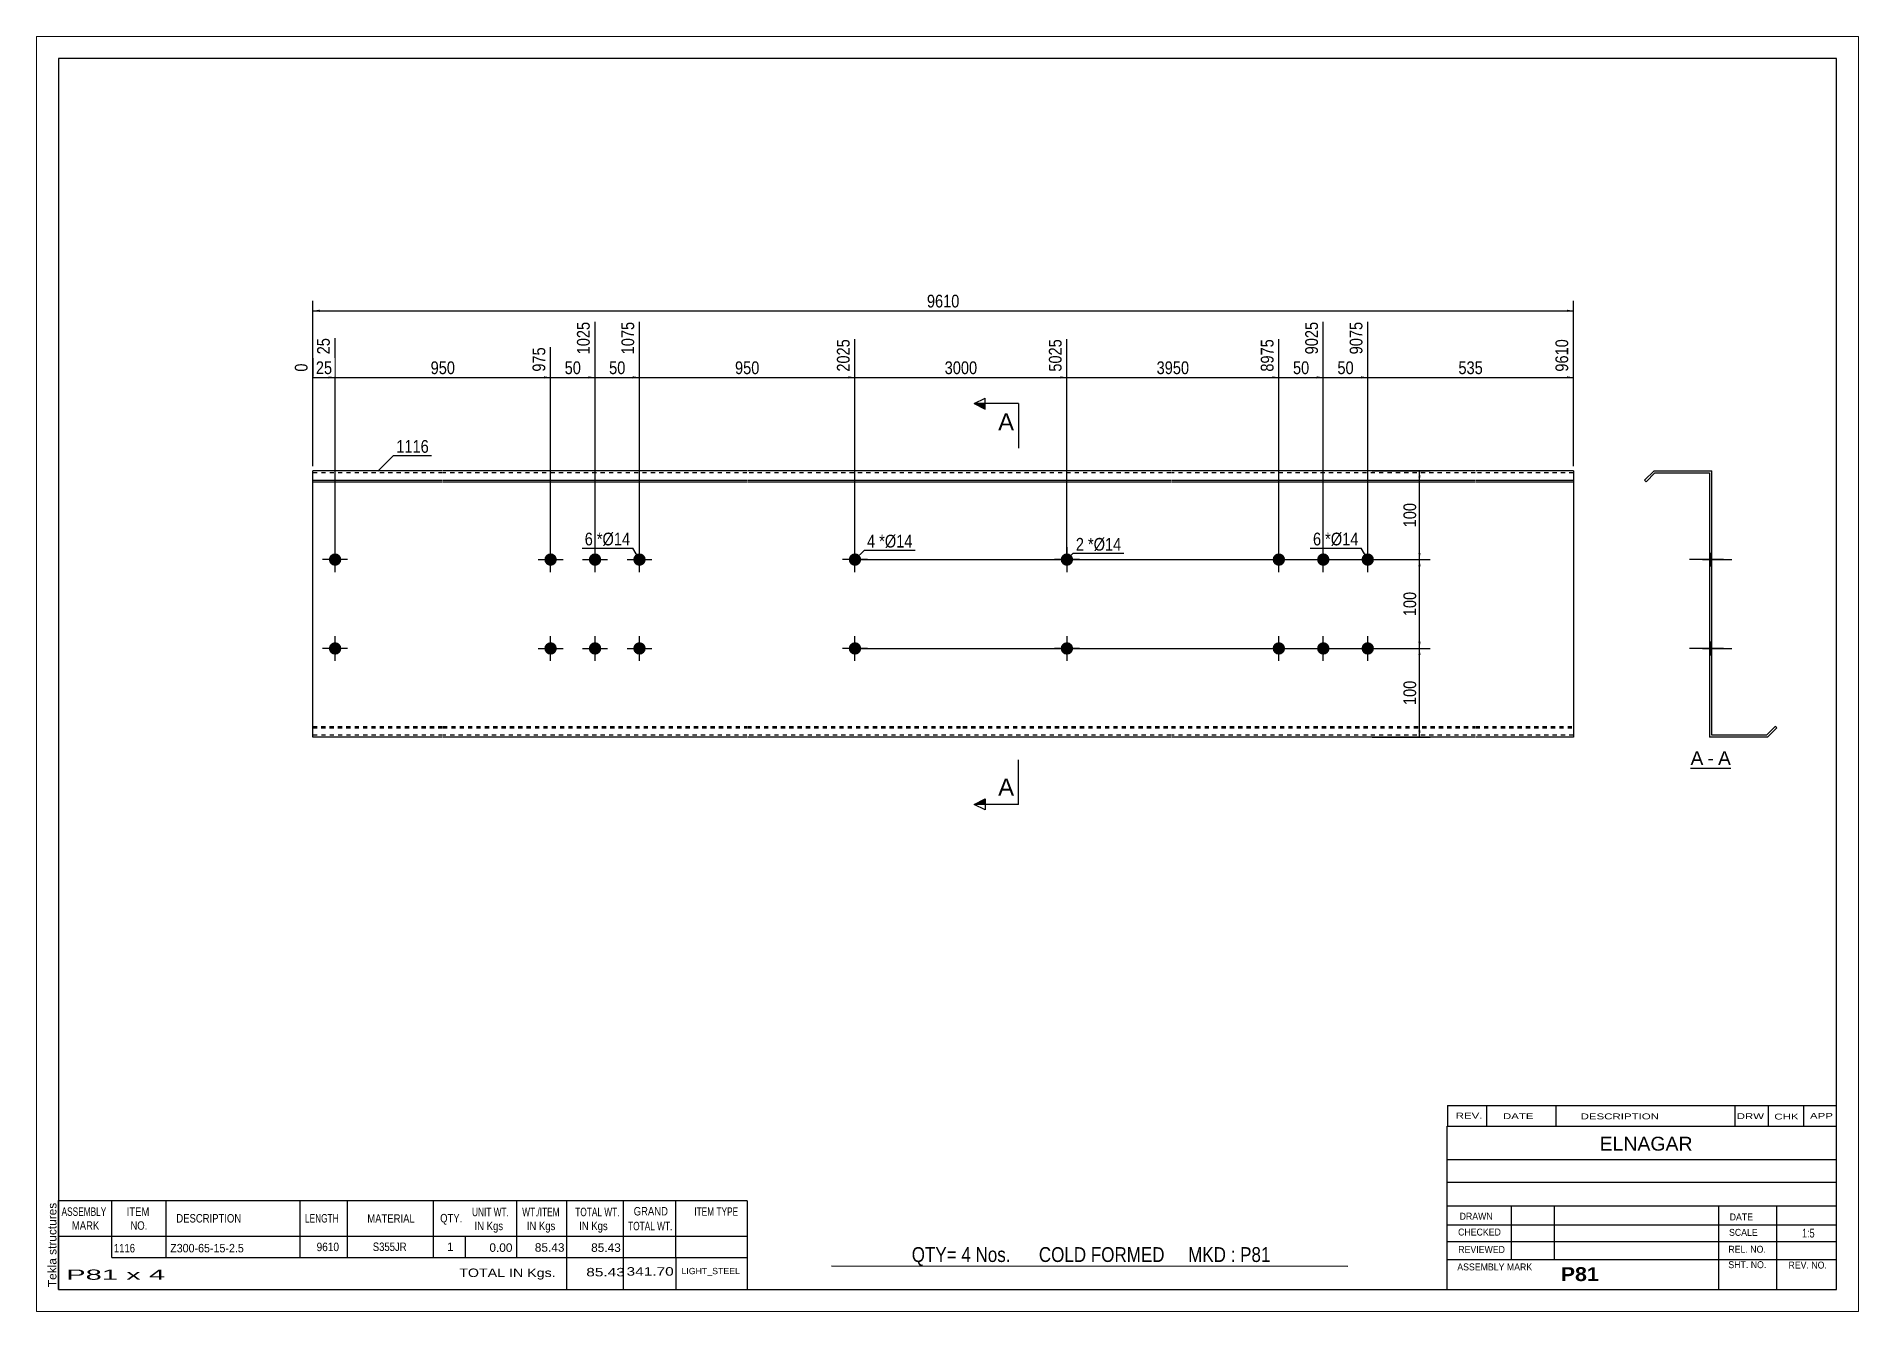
# Paper-space layout 'Layout1' of a CAD drawing. Header units: millimetres. Extents: x 0 to 410, y 0 to 287.
# The model-space entities are those that its viewports show. They can reach past a viewport. Long polylines and large blocks are cut down to what shows.
import ezdxf

# ---------------------------------------------------------------- set-up
doc = ezdxf.new("R2010")
doc.units = ezdxf.units.MM
doc.linetypes.add('DXK_LINE_DOT1', pattern=[1.8814, 0.9407, -0.9407])
doc.layers.add('Viewport layer', color=7, linetype='Continuous', plot=False)
doc.styles.add('Arial', font='ARIAL.TTF', dxfattribs={"height": 0.2})
doc.styles.add('Arial Bold', font='ARIALBD.TTF', dxfattribs={"height": 0.2})
doc.styles.add('Arial Narrow', font='ARIALN.TTF', dxfattribs={"height": 0.2})

# ---------------------------------------------------------------- blocks, each defined once
blk = doc.blocks.new('Unknown-629085373-1565')
at = {"color": 5, "linetype": 'Continuous'}
for p, q in [((342.8, 122.75), (-57.2, 122.75)), ((-57.2, 122.75), (-57.2, -154.25)), ((342.8, -154.25), (342.8, 122.75)), ((-57.2, -154.25), (342.8, -154.25))]:
    blk.add_line(p, q, dxfattribs=at)
at = {"color": 174, "linetype": 'Continuous', "style": 'Arial'}
blk.add_text('Tekla structures', height=1.9102, rotation=90, dxfattribs=at).set_placement((-57.7, -153.75))
blk = doc.blocks.new('Unknown-629085373-12 - 1229')
at = {"color": 7, "linetype": 'Continuous'}
blk.add_line((310.01, -36.95), (319.04, -36.95), dxfattribs=at)
at = {"color": 0, "linetype": 'Continuous'}
blk.add_wipeout([(312.86, -36.2), (312.86, -33), (310.01, -33), (310.01, -36.2)], dxfattribs=at)
blk.add_wipeout([(315.24, -36.2), (315.24, -33), (313.82, -33), (313.82, -36.2)], dxfattribs=at)
at = {"color": 96, "linetype": 'Continuous', "style": 'Arial'}
blk.add_text('A', height=3.06, dxfattribs=at).set_placement((310.01, -36.2))
at = {"color": 0, "linetype": 'Continuous'}
blk.add_wipeout([(319.04, -36.2), (319.04, -33), (316.2, -33), (316.2, -36.2)], dxfattribs=at)
at = {"color": 96, "linetype": 'Continuous', "style": 'Arial'}
for s, p in [('-', (313.82, -36.2)), ('A', (316.2, -36.2))]:
    blk.add_text(s, height=3.06, dxfattribs=at).set_placement(p)
blk = doc.blocks.new('Bolt-629085373-1223 - 1203')
at = {"linetype": 'Continuous'}
for points in [[(52.09, 10, -1), (54.89, 10, -1)], [(62.09, 10, -1), (64.89, 10, -1)], [(72.09, 10, -1), (74.89, 10, -1)], [(52.09, -10, -1), (54.89, -10, -1)], [(62.09, -10, -1), (64.89, -10, -1)], [(72.09, -10, -1), (74.89, -10, -1)]]:
    blk.add_hatch(color=3, dxfattribs=at).paths.add_polyline_path(points)
at = {"color": 3, "linetype": 'Continuous'}
for p, q in [((53.49, 7.2), (53.49, 12.8)), ((63.49, 7.2), (63.49, 12.8)), ((73.49, 7.2), (73.49, 12.8)), ((50.69, 10), (56.29, 10)), ((60.69, 10), (66.29, 10)), ((70.69, 10), (76.29, 10)), ((53.49, -12.8), (53.49, -7.2)), ((63.49, -12.8), (63.49, -7.2)), ((73.49, -12.8), (73.49, -7.2)), ((50.69, -10), (56.29, -10)), ((60.69, -10), (66.29, -10)), ((70.69, -10), (76.29, -10))]:
    blk.add_line(p, q, dxfattribs=at)
blk = doc.blocks.new('Part-629085373-1218 - 1203')
at = {"color": 2, "linetype": 'Continuous'}
for p, q in [((0, -30), (0, 30)), ((29.19, 30), (0, 30)), ((97.68, 30), (29.29, 30)), ((146.17, 30), (97.78, 30)), ((193.07, 30), (146.27, 30)), ((261.56, 30), (193.17, 30)), ((283.66, 30), (261.66, 30)), ((283.66, 30), (283.66, -30)), ((0, 27.88), (29.19, 27.88)), ((0, 27.53), (29.19, 27.53)), ((29.29, 27.88), (97.68, 27.88)), ((29.29, 27.53), (97.68, 27.53)), ((97.78, 27.88), (146.17, 27.88)), ((97.78, 27.53), (146.17, 27.53)), ((146.27, 27.88), (193.07, 27.88)), ((146.27, 27.53), (193.07, 27.53)), ((193.17, 27.88), (261.56, 27.88)), ((193.17, 27.53), (261.56, 27.53)), ((261.66, 27.88), (283.66, 27.88)), ((261.66, 27.53), (283.66, 27.53)), ((29.19, -30), (0, -30)), ((97.68, -30), (29.29, -30)), ((146.17, -30), (97.78, -30)), ((193.07, -30), (146.27, -30)), ((261.56, -30), (193.17, -30)), ((283.66, -30), (261.66, -30))]:
    blk.add_line(p, q, dxfattribs=at)
at = {"color": 7, "linetype": 'DXK_LINE_DOT1'}
for p, q in [((29.19, 29.5), (0, 29.5)), ((97.68, 29.5), (29.29, 29.5)), ((146.17, 29.5), (97.78, 29.5)), ((193.07, 29.5), (146.27, 29.5)), ((261.56, 29.5), (193.17, 29.5)), ((283.66, 29.5), (261.66, 29.5)), ((0, -27.53), (29.19, -27.53)), ((0, -27.88), (29.19, -27.88)), ((29.29, -27.53), (97.68, -27.53)), ((29.29, -27.88), (97.68, -27.88)), ((97.78, -27.53), (146.17, -27.53)), ((97.78, -27.88), (146.17, -27.88)), ((146.27, -27.53), (193.07, -27.53)), ((146.27, -27.88), (193.07, -27.88)), ((193.17, -27.53), (261.56, -27.53)), ((193.17, -27.88), (261.56, -27.88)), ((261.66, -27.53), (283.66, -27.53)), ((261.66, -27.88), (283.66, -27.88)), ((29.19, -29.5), (0, -29.5)), ((97.68, -29.5), (29.29, -29.5)), ((146.17, -29.5), (97.78, -29.5)), ((193.07, -29.5), (146.27, -29.5)), ((261.56, -29.5), (193.17, -29.5)), ((283.66, -29.5), (261.66, -29.5))]:
    blk.add_line(p, q, dxfattribs=at)
blk = doc.blocks.new('Bolt-629085373-1219 - 1203')
at = {"linetype": 'Continuous'}
for points in [[(3.6, 10, -1), (6.4, 10, -1)], [(120.58, 10, -1), (123.38, 10, -1)]]:
    blk.add_hatch(color=3, dxfattribs=at).paths.add_polyline_path(points)
at = {"color": 3, "linetype": 'Continuous'}
for p, q in [((5, 7.2), (5, 12.8)), ((121.98, 7.2), (121.98, 12.8)), ((7.8, 10), (2.2, 10)), ((124.78, 10), (119.18, 10))]:
    blk.add_line(p, q, dxfattribs=at)
blk = doc.blocks.new('Bolt-629085373-1220 - 1203')
at = {"linetype": 'Continuous'}
for points in [[(3.6, -10, -1), (6.4, -10, -1)], [(120.58, -10, -1), (123.38, -10, -1)]]:
    blk.add_hatch(color=3, dxfattribs=at).paths.add_polyline_path(points)
at = {"color": 3, "linetype": 'Continuous'}
for p, q in [((5, -12.8), (5, -7.2)), ((121.98, -12.8), (121.98, -7.2)), ((7.8, -10), (2.2, -10)), ((124.78, -10), (119.18, -10))]:
    blk.add_line(p, q, dxfattribs=at)
blk = doc.blocks.new('Bolt-629085373-1221 - 1203')
at = {"linetype": 'Continuous'}
for points in [[(215.96, 10, -1), (218.76, 10, -1)], [(225.96, 10, -1), (228.76, 10, -1)], [(235.96, 10, -1), (238.76, 10, -1)], [(215.96, -10, -1), (218.76, -10, -1)], [(225.96, -10, -1), (228.76, -10, -1)], [(235.96, -10, -1), (238.76, -10, -1)]]:
    blk.add_hatch(color=3, dxfattribs=at).paths.add_polyline_path(points)
at = {"color": 3, "linetype": 'Continuous'}
for p, q in [((217.36, 7.2), (217.36, 12.8)), ((227.36, 7.2), (227.36, 12.8)), ((237.36, 7.2), (237.36, 12.8)), ((214.56, 10), (220.16, 10)), ((224.56, 10), (230.16, 10)), ((234.56, 10), (240.16, 10)), ((217.36, -12.8), (217.36, -7.2)), ((227.36, -12.8), (227.36, -7.2)), ((237.36, -12.8), (237.36, -7.2)), ((214.56, -10), (220.16, -10)), ((224.56, -10), (230.16, -10)), ((234.56, -10), (240.16, -10))]:
    blk.add_line(p, q, dxfattribs=at)
blk = doc.blocks.new('Bolt-629085373-1222 - 1203')
at = {"linetype": 'Continuous'}
for points in [[(171.07, 10, -1), (168.27, 10, -1)], [(171.07, -10, -1), (168.27, -10, -1)]]:
    blk.add_hatch(color=3, dxfattribs=at).paths.add_polyline_path(points)
at = {"color": 3, "linetype": 'Continuous'}
for p, q in [((169.67, 12.8), (169.67, 7.2)), ((172.47, 10), (166.87, 10)), ((169.67, -7.2), (169.67, -12.8)), ((172.47, -10), (166.87, -10))]:
    blk.add_line(p, q, dxfattribs=at)
blk = doc.blocks.new('Bolt-629085373-1232 - 1229')
at = {"linetype": 'Continuous'}
blk.add_hatch(color=3, dxfattribs=at).paths.add_polyline_path([(314.28, 11.4), (314.28, 8.6), (314.78, 8.6), (314.78, 11.4)])
blk.add_hatch(color=3, dxfattribs=at).paths.add_polyline_path([(314.28, 11.4), (314.28, 8.6), (314.78, 8.6), (314.78, 11.4)])
at = {"color": 3, "linetype": 'Continuous'}
for p, q in [((312.68, 10), (319.28, 10)), ((312.68, 10), (319.28, 10)), ((314.28, 11.4), (314.78, 11.4)), ((314.28, 11.4), (314.78, 11.4)), ((314.28, 8.6), (314.78, 8.6)), ((314.28, 8.6), (314.78, 8.6))]:
    blk.add_line(p, q, dxfattribs=at)
blk = doc.blocks.new('Part-629085373-1231 - 1229')
at = {"color": 2, "linetype": 'Continuous'}
for p, q in [((301.78, 30), (299.66, 27.88)), ((300.01, 27.53), (301.99, 29.5)), ((301.78, 30), (314.78, 30)), ((301.99, 29.5), (314.28, 29.5)), ((314.28, 29.5), (314.28, -30)), ((314.78, -29.5), (314.78, 30)), ((299.66, 27.88), (300.01, 27.53)), ((329.05, -27.53), (327.07, -29.5)), ((327.28, -30), (329.4, -27.88)), ((329.4, -27.88), (329.05, -27.53)), ((327.28, -30), (314.28, -30)), ((327.07, -29.5), (314.78, -29.5))]:
    blk.add_line(p, q, dxfattribs=at)
blk = doc.blocks.new('Bolt-629085373-1233 - 1229')
at = {"linetype": 'Continuous'}
blk.add_hatch(color=3, dxfattribs=at).paths.add_polyline_path([(314.28, -8.6), (314.28, -11.4), (314.78, -11.4), (314.78, -8.6)])
blk.add_hatch(color=3, dxfattribs=at).paths.add_polyline_path([(314.28, -8.6), (314.28, -11.4), (314.78, -11.4), (314.78, -8.6)])
at = {"color": 3, "linetype": 'Continuous'}
for p, q in [((312.68, -10), (319.28, -10)), ((312.68, -10), (319.28, -10)), ((314.28, -8.6), (314.78, -8.6)), ((314.28, -8.6), (314.78, -8.6)), ((314.28, -11.4), (314.78, -11.4)), ((314.28, -11.4), (314.78, -11.4))]:
    blk.add_line(p, q, dxfattribs=at)
blk = doc.blocks.new('Bolt-629085373-1234 - 1229')
at = {"linetype": 'Continuous'}
for points in [[(314.28, 11.4), (314.28, 8.6), (314.78, 8.6), (314.78, 11.4)], [(314.28, 11.4), (314.28, 8.6), (314.78, 8.6), (314.78, 11.4)], [(314.28, 11.4), (314.28, 8.6), (314.78, 8.6), (314.78, 11.4)], [(314.28, -8.6), (314.28, -11.4), (314.78, -11.4), (314.78, -8.6)], [(314.28, -8.6), (314.28, -11.4), (314.78, -11.4), (314.78, -8.6)], [(314.28, -8.6), (314.28, -11.4), (314.78, -11.4), (314.78, -8.6)]]:
    blk.add_hatch(color=3, dxfattribs=at).paths.add_polyline_path(points)
at = {"color": 3, "linetype": 'Continuous'}
for p, q in [((317.38, 10), (309.78, 10)), ((317.38, 10), (309.78, 10)), ((317.38, 10), (309.78, 10)), ((314.78, 11.4), (314.28, 11.4)), ((314.78, 11.4), (314.28, 11.4)), ((314.78, 11.4), (314.28, 11.4)), ((314.78, 8.6), (314.28, 8.6)), ((314.78, 8.6), (314.28, 8.6)), ((314.78, 8.6), (314.28, 8.6)), ((317.38, -10), (309.78, -10)), ((317.38, -10), (309.78, -10)), ((317.38, -10), (309.78, -10)), ((314.78, -8.6), (314.28, -8.6)), ((314.78, -8.6), (314.28, -8.6)), ((314.78, -8.6), (314.28, -8.6)), ((314.78, -11.4), (314.28, -11.4)), ((314.78, -11.4), (314.28, -11.4)), ((314.78, -11.4), (314.28, -11.4))]:
    blk.add_line(p, q, dxfattribs=at)
blk = doc.blocks.new('Bolt-629085373-1235 - 1229')
at = {"linetype": 'Continuous'}
for points in [[(314.78, 8.6), (314.78, 11.4), (314.28, 11.4), (314.28, 8.6)], [(314.78, -11.4), (314.78, -8.6), (314.28, -8.6), (314.28, -11.4)]]:
    blk.add_hatch(color=3, dxfattribs=at).paths.add_polyline_path(points)
at = {"color": 3, "linetype": 'Continuous'}
for p, q in [((314.78, 10), (310.28, 10)), ((314.78, 11.4), (314.28, 11.4)), ((314.78, 8.6), (314.28, 8.6)), ((314.78, -10), (310.28, -10)), ((314.78, -8.6), (314.28, -8.6)), ((314.78, -11.4), (314.28, -11.4))]:
    blk.add_line(p, q, dxfattribs=at)
blk = doc.blocks.new('Bolt-629085373-1236 - 1229')
at = {"linetype": 'Continuous'}
for points in [[(314.28, 11.4), (314.28, 8.6), (314.78, 8.6), (314.78, 11.4)], [(314.28, 11.4), (314.28, 8.6), (314.78, 8.6), (314.78, 11.4)], [(314.28, 11.4), (314.28, 8.6), (314.78, 8.6), (314.78, 11.4)], [(314.28, -8.6), (314.28, -11.4), (314.78, -11.4), (314.78, -8.6)], [(314.28, -8.6), (314.28, -11.4), (314.78, -11.4), (314.78, -8.6)], [(314.28, -8.6), (314.28, -11.4), (314.78, -11.4), (314.78, -8.6)]]:
    blk.add_hatch(color=3, dxfattribs=at).paths.add_polyline_path(points)
at = {"color": 3, "linetype": 'Continuous'}
for p, q in [((317.38, 10), (309.78, 10)), ((317.38, 10), (309.78, 10)), ((317.38, 10), (309.78, 10)), ((314.78, 11.4), (314.28, 11.4)), ((314.78, 11.4), (314.28, 11.4)), ((314.78, 11.4), (314.28, 11.4)), ((314.78, 8.6), (314.28, 8.6)), ((314.78, 8.6), (314.28, 8.6)), ((314.78, 8.6), (314.28, 8.6)), ((317.38, -10), (309.78, -10)), ((317.38, -10), (309.78, -10)), ((317.38, -10), (309.78, -10)), ((314.78, -8.6), (314.28, -8.6)), ((314.78, -8.6), (314.28, -8.6)), ((314.78, -8.6), (314.28, -8.6)), ((314.78, -11.4), (314.28, -11.4)), ((314.78, -11.4), (314.28, -11.4)), ((314.78, -11.4), (314.28, -11.4))]:
    blk.add_line(p, q, dxfattribs=at)
blk = doc.blocks.new('StraightDimension-629085373-1293 - 1203')
at = {"linetype": 'Continuous'}
for points in [[(248.75, 8.5), (249, 10), (249.25, 8.5)], [(249.25, -8.5), (249, -10), (248.75, -8.5)]]:
    blk.add_hatch(color=7, dxfattribs=at).paths.add_polyline_path(points)
at = {"color": 7, "linetype": 'Continuous'}
for p, q in [((122.98, 10), (251.4, 10)), ((249, -10), (249, 10)), ((122.98, -10), (251.4, -10))]:
    blk.add_line(p, q, dxfattribs=at)
at = {"color": 0}
blk.add_wipeout([(248.85, 3.34), (244.65, 3.34), (244.65, -3.34), (248.85, -3.34)], dxfattribs=at)
at = {"color": 3, "style": 'Arial Narrow'}
blk.add_text('100', height=2.863, rotation=90.0002, dxfattribs=at).set_placement((248.25, -2.74))
blk = doc.blocks.new('StraightDimension-629085373-1252 - 1203')
at = {"linetype": 'Continuous'}
blk.add_hatch(color=7, dxfattribs=at).paths.add_polyline_path([(120.48, 51.25), (121.98, 51), (120.48, 50.75)])
at = {"color": 7, "linetype": 'Continuous'}
for p, q in [((73.49, 11), (73.49, 63.51)), ((121.98, 11), (121.98, 59.61)), ((73.49, 51), (121.98, 51))]:
    blk.add_line(p, q, dxfattribs=at)
at = {"color": 0, "linetype": 'Continuous'}
blk.add_wipeout([(121.38, 60.21), (117.18, 60.21), (117.18, 51.7), (121.38, 51.7)], dxfattribs=at)
at = {"color": 0}
blk.add_wipeout([(101.07, 51.15), (101.07, 55.35), (94.39, 55.35), (94.39, 51.15)], dxfattribs=at)
at = {"color": 3, "linetype": 'Continuous', "style": 'Arial Narrow'}
blk.add_text('2025', height=2.863, rotation=90.0002, dxfattribs=at).set_placement((120.78, 52.3))
at = {"color": 3, "style": 'Arial Narrow'}
blk.add_text('950', height=2.863, dxfattribs=at).set_placement((94.99, 51.75))
blk = doc.blocks.new('StraightDimension-629085373-1247 - 1203')
at = {"linetype": 'Continuous'}
blk.add_hatch(color=7, dxfattribs=at).paths.add_polyline_path([(282.16, 51.25), (283.66, 51), (282.16, 50.75)])
at = {"color": 7, "linetype": 'Continuous'}
for p, q in [((237.36, 11), (237.36, 63.51)), ((283.66, 31), (283.66, 59.61)), ((237.36, 51), (283.66, 51))]:
    blk.add_line(p, q, dxfattribs=at)
at = {"color": 0, "linetype": 'Continuous'}
blk.add_wipeout([(283.06, 60.21), (278.86, 60.21), (278.86, 51.7), (283.06, 51.7)], dxfattribs=at)
at = {"color": 0}
blk.add_wipeout([(263.85, 51.15), (263.85, 55.35), (257.17, 55.35), (257.17, 51.15)], dxfattribs=at)
at = {"color": 3, "linetype": 'Continuous', "style": 'Arial Narrow'}
blk.add_text('9610', height=2.863, rotation=90.0002, dxfattribs=at).set_placement((282.46, 52.3))
at = {"color": 3, "style": 'Arial Narrow'}
blk.add_text('535', height=2.863, dxfattribs=at).set_placement((257.77, 51.75))
blk = doc.blocks.new('StraightDimension-629085373-1248 - 1203')
at = {"linetype": 'Continuous'}
blk.add_hatch(color=7, dxfattribs=at).paths.add_polyline_path([(235.86, 51.25), (237.36, 51), (235.86, 50.75)])
at = {"color": 7, "linetype": 'Continuous'}
for p, q in [((227.36, 11), (227.36, 63.51)), ((237.36, 11), (237.36, 63.51)), ((227.36, 51), (237.36, 51))]:
    blk.add_line(p, q, dxfattribs=at)
at = {"color": 0}
blk.add_wipeout([(234.79, 51.15), (234.79, 55.35), (229.94, 55.35), (229.94, 51.15)], dxfattribs=at)
at = {"color": 0, "linetype": 'Continuous'}
blk.add_wipeout([(236.76, 64.11), (232.56, 64.11), (232.56, 55.6), (236.76, 55.6)], dxfattribs=at)
at = {"color": 3, "linetype": 'Continuous', "style": 'Arial Narrow'}
blk.add_text('9075', height=2.863, rotation=90.0002, dxfattribs=at).set_placement((236.16, 56.2))
at = {"color": 3, "style": 'Arial Narrow'}
blk.add_text('50', height=2.863, dxfattribs=at).set_placement((230.54, 51.75))
blk = doc.blocks.new('StraightDimension-629085373-1249 - 1203')
at = {"linetype": 'Continuous'}
blk.add_hatch(color=7, dxfattribs=at).paths.add_polyline_path([(225.86, 51.25), (227.36, 51), (225.86, 50.75)])
at = {"color": 7, "linetype": 'Continuous'}
for p, q in [((227.36, 11), (227.36, 63.51)), ((217.36, 11), (217.36, 59.61)), ((217.36, 51), (227.36, 51))]:
    blk.add_line(p, q, dxfattribs=at)
at = {"color": 0}
blk.add_wipeout([(224.79, 51.15), (224.79, 55.35), (219.94, 55.35), (219.94, 51.15)], dxfattribs=at)
at = {"color": 0, "linetype": 'Continuous'}
blk.add_wipeout([(226.76, 64.11), (222.56, 64.11), (222.56, 55.6), (226.76, 55.6)], dxfattribs=at)
at = {"color": 3, "linetype": 'Continuous', "style": 'Arial Narrow'}
blk.add_text('9025', height=2.863, rotation=90.0002, dxfattribs=at).set_placement((226.16, 56.2))
at = {"color": 3, "style": 'Arial Narrow'}
blk.add_text('50', height=2.863, dxfattribs=at).set_placement((220.54, 51.75))
blk = doc.blocks.new('StraightDimension-629085373-1250 - 1203')
at = {"linetype": 'Continuous'}
blk.add_hatch(color=7, dxfattribs=at).paths.add_polyline_path([(215.86, 51.25), (217.36, 51), (215.86, 50.75)])
at = {"color": 7, "linetype": 'Continuous'}
for p, q in [((169.67, 11), (169.67, 59.61)), ((217.36, 11), (217.36, 59.61)), ((169.67, 51), (217.36, 51))]:
    blk.add_line(p, q, dxfattribs=at)
at = {"color": 0, "linetype": 'Continuous'}
blk.add_wipeout([(216.76, 60.21), (212.56, 60.21), (212.56, 51.7), (216.76, 51.7)], dxfattribs=at)
at = {"color": 0}
blk.add_wipeout([(197.77, 51.15), (197.77, 55.35), (189.26, 55.35), (189.26, 51.15)], dxfattribs=at)
at = {"color": 3, "linetype": 'Continuous', "style": 'Arial Narrow'}
blk.add_text('8975', height=2.863, rotation=90.0002, dxfattribs=at).set_placement((216.16, 52.3))
at = {"color": 3, "style": 'Arial Narrow'}
blk.add_text('3950', height=2.863, dxfattribs=at).set_placement((189.86, 51.75))
blk = doc.blocks.new('StraightDimension-629085373-1251 - 1203')
at = {"linetype": 'Continuous'}
blk.add_hatch(color=7, dxfattribs=at).paths.add_polyline_path([(168.17, 51.25), (169.67, 51), (168.17, 50.75)])
at = {"color": 7, "linetype": 'Continuous'}
for p, q in [((121.98, 11), (121.98, 59.61)), ((169.67, 11), (169.67, 59.61)), ((121.98, 51), (169.67, 51))]:
    blk.add_line(p, q, dxfattribs=at)
at = {"color": 0, "linetype": 'Continuous'}
blk.add_wipeout([(169.07, 60.21), (164.87, 60.21), (164.87, 51.7), (169.07, 51.7)], dxfattribs=at)
at = {"color": 0}
blk.add_wipeout([(150.08, 51.15), (150.08, 55.35), (141.57, 55.35), (141.57, 51.15)], dxfattribs=at)
at = {"color": 3, "linetype": 'Continuous', "style": 'Arial Narrow'}
blk.add_text('5025', height=2.863, rotation=90.0002, dxfattribs=at).set_placement((168.47, 52.3))
at = {"color": 3, "style": 'Arial Narrow'}
blk.add_text('3000', height=2.863, dxfattribs=at).set_placement((142.17, 51.75))
blk = doc.blocks.new('StraightDimension-629085373-1253 - 1203')
at = {"linetype": 'Continuous'}
blk.add_hatch(color=7, dxfattribs=at).paths.add_polyline_path([(71.99, 51.25), (73.49, 51), (71.99, 50.75)])
at = {"color": 7, "linetype": 'Continuous'}
for p, q in [((63.49, 11), (63.49, 63.51)), ((73.49, 11), (73.49, 63.51)), ((63.49, 51), (73.49, 51))]:
    blk.add_line(p, q, dxfattribs=at)
at = {"color": 0}
blk.add_wipeout([(70.92, 51.15), (70.92, 55.35), (66.06, 55.35), (66.06, 51.15)], dxfattribs=at)
at = {"color": 0, "linetype": 'Continuous'}
blk.add_wipeout([(72.89, 64.11), (68.69, 64.11), (68.69, 55.6), (72.89, 55.6)], dxfattribs=at)
at = {"color": 3, "linetype": 'Continuous', "style": 'Arial Narrow'}
blk.add_text('1075', height=2.863, rotation=90.0002, dxfattribs=at).set_placement((72.29, 56.2))
at = {"color": 3, "style": 'Arial Narrow'}
blk.add_text('50', height=2.863, dxfattribs=at).set_placement((66.66, 51.75))
blk = doc.blocks.new('StraightDimension-629085373-1254 - 1203')
at = {"linetype": 'Continuous'}
blk.add_hatch(color=7, dxfattribs=at).paths.add_polyline_path([(61.99, 51.25), (63.49, 51), (61.99, 50.75)])
at = {"color": 7, "linetype": 'Continuous'}
for p, q in [((63.49, 11), (63.49, 63.51)), ((53.49, 11), (53.49, 57.78)), ((53.49, 51), (63.49, 51))]:
    blk.add_line(p, q, dxfattribs=at)
at = {"color": 0}
blk.add_wipeout([(60.92, 51.15), (60.92, 55.35), (56.06, 55.35), (56.06, 51.15)], dxfattribs=at)
at = {"color": 0, "linetype": 'Continuous'}
blk.add_wipeout([(62.89, 64.11), (58.69, 64.11), (58.69, 55.6), (62.89, 55.6)], dxfattribs=at)
at = {"color": 3, "linetype": 'Continuous', "style": 'Arial Narrow'}
blk.add_text('1025', height=2.863, rotation=90.0002, dxfattribs=at).set_placement((62.29, 56.2))
at = {"color": 3, "style": 'Arial Narrow'}
blk.add_text('50', height=2.863, dxfattribs=at).set_placement((56.66, 51.75))
blk = doc.blocks.new('StraightDimension-629085373-1255 - 1203')
at = {"linetype": 'Continuous'}
blk.add_hatch(color=7, dxfattribs=at).paths.add_polyline_path([(51.99, 51.25), (53.49, 51), (51.99, 50.75)])
at = {"color": 7, "linetype": 'Continuous'}
for p, q in [((5, 11), (5, 59.86)), ((53.49, 11), (53.49, 57.78)), ((5, 51), (53.49, 51))]:
    blk.add_line(p, q, dxfattribs=at)
at = {"color": 0, "linetype": 'Continuous'}
blk.add_wipeout([(52.89, 58.38), (48.69, 58.38), (48.69, 51.7), (52.89, 51.7)], dxfattribs=at)
at = {"color": 0}
blk.add_wipeout([(32.59, 51.15), (32.59, 55.35), (25.9, 55.35), (25.9, 51.15)], dxfattribs=at)
at = {"color": 3, "linetype": 'Continuous', "style": 'Arial Narrow'}
blk.add_text('975', height=2.863, rotation=90.0002, dxfattribs=at).set_placement((52.29, 52.3))
at = {"color": 3, "style": 'Arial Narrow'}
blk.add_text('950', height=2.863, dxfattribs=at).set_placement((26.5, 51.75))
blk = doc.blocks.new('StraightDimension-629085373-1256 - 1203')
at = {"linetype": 'Continuous'}
blk.add_hatch(color=7, dxfattribs=at).paths.add_polyline_path([(3.5, 51.25), (5, 51), (3.5, 50.75)])
at = {"color": 7, "linetype": 'Continuous'}
for p, q in [((5, 11), (5, 59.86)), ((0, 31), (0, 54.13)), ((0, 51), (5, 51))]:
    blk.add_line(p, q, dxfattribs=at)
at = {"color": 0}
blk.add_wipeout([(4.93, 51.15), (4.93, 55.35), (0.07, 55.35), (0.07, 51.15)], dxfattribs=at)
at = {"color": 0, "linetype": 'Continuous'}
blk.add_wipeout([(4.4, 60.46), (0.2, 60.46), (0.2, 55.6), (4.4, 55.6)], dxfattribs=at)
blk.add_wipeout([(-0.6, 54.73), (-4.8, 54.73), (-4.8, 51.7), (-0.6, 51.7)], dxfattribs=at)
at = {"color": 3, "linetype": 'Continuous', "style": 'Arial Narrow'}
for s, height, p in [('25', 2.863, (3.8, 56.2)), ('0', 2.86, (-1.2, 52.3))]:
    blk.add_text(s, height=height, rotation=90.0002, dxfattribs=at).set_placement(p)
at = {"color": 3, "style": 'Arial Narrow'}
blk.add_text('25', height=2.863, dxfattribs=at).set_placement((0.67, 51.75))
blk = doc.blocks.new('StraightDimension-629085373-1292 - 1203')
at = {"linetype": 'Continuous'}
for points in [[(248.75, 28.5), (249, 30), (249.25, 28.5)], [(249.25, 11.5), (249, 10), (248.75, 11.5)]]:
    blk.add_hatch(color=7, dxfattribs=at).paths.add_polyline_path(points)
at = {"color": 7, "linetype": 'Continuous'}
for p, q in [((238.36, 30), (251.4, 30)), ((249, 10), (249, 30)), ((122.98, 10), (251.4, 10))]:
    blk.add_line(p, q, dxfattribs=at)
at = {"color": 0}
blk.add_wipeout([(248.85, 23.34), (244.65, 23.34), (244.65, 16.66), (248.85, 16.66)], dxfattribs=at)
at = {"color": 3, "style": 'Arial Narrow'}
blk.add_text('100', height=2.863, rotation=90.0002, dxfattribs=at).set_placement((248.25, 17.26))
blk = doc.blocks.new('StraightDimension-629085373-1294 - 1203')
at = {"linetype": 'Continuous'}
for points in [[(248.75, -11.5), (249, -10), (249.25, -11.5)], [(249.25, -28.5), (249, -30), (248.75, -28.5)]]:
    blk.add_hatch(color=7, dxfattribs=at).paths.add_polyline_path(points)
at = {"color": 7, "linetype": 'Continuous'}
for p, q in [((122.98, -10), (251.4, -10)), ((249, -30), (249, -10)), ((238.36, -30), (251.4, -30))]:
    blk.add_line(p, q, dxfattribs=at)
at = {"color": 0}
blk.add_wipeout([(248.85, -16.66), (244.65, -16.66), (244.65, -23.34), (248.85, -23.34)], dxfattribs=at)
at = {"color": 3, "style": 'Arial Narrow'}
blk.add_text('100', height=2.863, rotation=90.0002, dxfattribs=at).set_placement((248.25, -22.74))
blk = doc.blocks.new('StraightDimension-629085373-1312 - 1203')
at = {"linetype": 'Continuous'}
for points in [[(1.5, 65.75), (0, 66), (1.5, 66.25)], [(282.16, 66.25), (283.66, 66), (282.16, 65.75)]]:
    blk.add_hatch(color=7, dxfattribs=at).paths.add_polyline_path(points)
at = {"color": 7, "linetype": 'Continuous'}
for p, q in [((0, 31), (0, 68.25)), ((0, 66), (283.66, 66)), ((283.66, 31), (283.66, 68.25))]:
    blk.add_line(p, q, dxfattribs=at)
at = {"color": 0}
blk.add_wipeout([(146.09, 66.15), (146.09, 70.35), (137.57, 70.35), (137.57, 66.15)], dxfattribs=at)
at = {"color": 3, "style": 'Arial Narrow'}
blk.add_text('9610', height=2.863, dxfattribs=at).set_placement((138.17, 66.75))
blk = doc.blocks.new('CBS_BOM-629085373-1584')
at = {"color": 7, "linetype": 'Continuous'}
for p, q in [((-57.23, -142.28), (-57.23, -134.28)), ((-57.23, -134.28), (97.69, -134.28)), ((-45.23, -142.28), (-45.23, -134.28)), ((-33.04, -142.28), (-33.04, -134.28)), ((-2.88, -142.28), (-2.88, -134.28)), ((7.8, -142.28), (7.8, -134.28)), ((27.12, -142.28), (27.12, -134.28)), ((45.92, -142.28), (45.92, -134.28)), ((57.13, -142.28), (57.13, -134.28)), ((69.92, -142.28), (69.92, -134.28)), ((81.67, -142.28), (81.67, -134.28)), ((97.69, -134.29), (97.69, -142.27)), ((-57.23, -142.28), (97.69, -142.28)), ((-57.23, -147.08), (-57.23, -142.28)), ((-45.23, -147.08), (-45.23, -142.28)), ((-33.04, -147.08), (-33.04, -142.28)), ((-2.88, -147.08), (-2.88, -142.28)), ((7.8, -147.08), (7.8, -142.28)), ((27.12, -147.08), (27.12, -142.28)), ((34.38, -147.08), (34.38, -142.28)), ((45.92, -147.08), (45.92, -142.28)), ((57.13, -147.08), (57.13, -142.28)), ((69.92, -147.08), (69.92, -142.28)), ((81.69, -147.08), (81.69, -142.28)), ((97.69, -142.28), (97.69, -147.08)), ((-57.23, -154.28), (-57.23, -147.1)), ((-45.23, -147.08), (97.69, -147.08)), ((57.13, -154.28), (57.13, -147.1)), ((69.92, -154.28), (69.92, -147.1)), ((81.73, -154.28), (81.73, -147.1)), ((97.69, -147.08), (97.69, -154.28)), ((-57.23, -154.28), (97.69, -154.28))]:
    blk.add_line(p, q, dxfattribs=at)
at = {"color": 3, "linetype": 'Continuous', "style": 'Arial'}
for s, height, width, p in [('ASSEMBLY', 1.91, 0.7, (-56.55, -137.71)), ('MARK', 1.91, 0.8, (-54.23, -140.84)), ('ITEM', 1.91, 0.8, (-41.9, -137.71)), ('NO.', 1.91, 0.8, (-41.05, -140.84)), ('DESCRIPTION', 1.9102, 0.8, (-30.72, -139.21)), ('LENGTH', 1.91, 0.7, (-1.77, -139.21)), ('MATERIAL', 1.91, 0.8, (12.25, -139.26)), ('QTY.', 1.91, 0.8, (28.64, -139.18)), ('UNIT WT.', 1.91, 0.7, (35.81, -137.78)), ('IN Kgs', 1.91, 0.8, (36.39, -140.92)), ('WT./ITEM', 1.91, 0.7, (47.1, -137.78)), ('IN Kgs', 1.91, 0.8, (48.14, -140.92)), ('TOTAL WT.', 1.91, 0.7, (59.04, -137.78)), ('IN Kgs', 1.91, 0.8, (59.93, -140.92)), ('TOTAL WT.', 1.91, 0.7, (70.93, -140.96)), ('GRAND', 1.91, 0.8, (72.19, -137.62)), ('ITEM TYPE', 1.91, 0.7, (85.83, -137.7))]:
    blk.add_text(s, height=height, dxfattribs=dict(at, width=width)).set_placement(p)
at = {"color": 7, "linetype": 'Continuous', "style": 'Arial'}
for s, height, width, p in [('1116', 1.91, 0.8, (-44.77, -145.93)), ('Z300-65-15-2.5', 1.9102, 0.9, (-32.1, -145.93)), ('9610', 1.91, 0.85, (0.84, -145.65)), ('S355JR', 1.91, 0.8, (13.49, -145.62))]:
    blk.add_text(s, height=height, dxfattribs=dict(at, width=width)).set_placement(p)
for s, p in [('1', (30.21, -145.62)), ('0.00', (39.72, -145.81)), ('85.43', (49.94, -145.78)), ('85.43', (62.61, -145.81))]:
    blk.add_text(s, height=1.91, dxfattribs=at).set_placement(p)
at = {"color": 6, "linetype": 'Continuous', "style": 'Arial'}
for s, height, width, p in [('P81 x 4', 2.292, 2.05, (-55.51, -152.09)), ('TOTAL IN Kgs.', 1.9102, 1.2, (32.93, -151.48)), ('85.43', 1.91, 1.3, (61.52, -151.33)), ('341.70', 1.91, 1.3, (70.59, -151.17))]:
    blk.add_text(s, height=height, dxfattribs=dict(at, width=width)).set_placement(p)
blk.add_text('LIGHT_STEEL', height=1.4135, dxfattribs=at).set_placement((82.94, -150.83))
blk = doc.blocks.new('CBS_CALLOFF-629085373-1585')
at = {"color": 7, "linetype": 'Continuous'}
blk.add_line((116.68, -148.98), (232.91, -149), dxfattribs=at)
at = {"color": 3, "linetype": 'Continuous', "style": 'Arial Narrow'}
blk.add_text('QTY= 4 Nos.      COLD FORMED     MKD : P81', height=3.3405, dxfattribs=at).set_placement((134.75, -148.09))
blk = doc.blocks.new('CBS_NAME_BLOG-629085373-1586')
at = {"color": 7, "linetype": 'Continuous'}
for p, q in [((255.21, -117.5), (342.73, -117.5)), ((255.21, -154.21), (255.21, -117.5)), ((255.21, -125.04), (342.73, -125.04)), ((255.28, -130.09), (342.8, -130.09)), ((255.21, -135.46), (342.73, -135.46)), ((269.73, -147.57), (269.73, -135.47)), ((279.42, -147.54), (279.42, -135.47)), ((316.33, -154.21), (316.33, -135.48)), ((329.38, -154.21), (329.38, -135.47)), ((255.22, -139.76), (342.8, -139.74)), ((255.21, -143.51), (342.73, -143.51)), ((255.21, -147.55), (342.73, -147.55)), ((255.21, -154.25), (342.8, -154.25))]:
    blk.add_line(p, q, dxfattribs=at)
at = {"color": 3, "linetype": 'Continuous', "style": 'Arial'}
blk.add_text('ELNAGAR', height=3.133, dxfattribs=at).set_placement((289.53, -123.03))
at = {"color": 3, "linetype": 'Continuous'}
for s, height, style, width, p in [('DRAWN', 1.566, 'Arial', 0.9, (258.04, -138.57)), ('DATE', 1.566, 'Arial', 0.9, (318.8, -138.73)), ('CHECKED', 1.566, 'Arial', 0.9, (257.69, -142.14)), ('SCALE', 1.566, 'Arial', 0.9, (318.65, -142.21)), ('1:5', 1.957, 'Arial Narrow', 0.9, (335.1, -142.57)), ('REVIEWED', 1.566, 'Arial', 0.9, (257.73, -146.06)), ('REL. NO.', 1.566, 'Arial', 0.9, (318.51, -146.01)), ('ASSEMBLY MARK', 1.5663, 'Arial', 0.9, (257.51, -149.99)), ('P81', 3.131, 'Arial Bold', 1.1, (280.79, -152.39)), ('SHT. NO.', 1.566, 'Arial', 0.9, (318.51, -149.48)), ('REV. NO.', 1.566, 'Arial', 0.9, (332.03, -149.57))]:
    blk.add_text(s, height=height, dxfattribs=dict(at, style=style, width=width)).set_placement(p)
blk = doc.blocks.new('CBS_REVISION-629085373-1587')
at = {"color": 7, "linetype": 'Continuous'}
for p, q in [((255.29, -112.87), (342.79, -112.87)), ((255.29, -112.87), (255.29, -117.5)), ((264.09, -112.87), (264.09, -117.5)), ((279.68, -112.87), (279.68, -117.44)), ((319.94, -112.87), (319.94, -117.5)), ((327.48, -112.87), (327.48, -117.5)), ((335.43, -112.87), (335.43, -117.5)), ((255.29, -117.5), (342.79, -117.5))]:
    blk.add_line(p, q, dxfattribs=at)
at = {"color": 7, "style": 'Arial Narrow', "width": 1.7}
for s, height, p in [('REV.', 1.326, (257.15, -115.82)), ('DATE', 1.326, (267.78, -115.94)), ('DESCRIPTION', 1.3257, (285.26, -115.99)), ('DRW', 1.326, (320.37, -115.93)), ('CHK', 1.326, (328.86, -116.02)), ('APP', 1.326, (336.86, -115.87))]:
    blk.add_text(s, height=height, dxfattribs=at).set_placement(p)
blk = doc.blocks.new('SectionMark-629085373-1245 - 1203')
at = {"linetype": 'Continuous'}
for points in [[(151.27, 45.1), (151.27, 43.85), (148.77, 45.1)], [(151.27, -43.85), (151.27, -45.1), (148.77, -45.1)]]:
    blk.add_hatch(color=30, dxfattribs=at).paths.add_polyline_path(points)
at = {"color": 30, "linetype": 'Continuous'}
for p, q in [((148.77, 45.1), (151.27, 46.35)), ((148.77, 45.1), (151.27, 43.85)), ((151.27, 43.85), (151.27, 46.35)), ((148.77, -45.1), (151.27, -43.85)), ((151.27, -43.85), (151.27, -46.35)), ((151.27, -46.35), (148.77, -45.1))]:
    blk.add_line(p, q, dxfattribs=at)
at = {"color": 0, "linetype": 'Continuous'}
for points in [[(157.77, 39.1), (157.77, 43.1), (154.21, 43.1), (154.21, 39.1)], [(157.77, -43.1), (157.77, -39.1), (154.21, -39.1), (154.21, -43.1)]]:
    blk.add_wipeout(points, dxfattribs=at)
at = {"color": 30, "linetype": 'Continuous'}
for p, q in [((158.77, 45.1), (148.77, 45.1)), ((158.77, 45.1), (158.77, 35.1)), ((158.77, -45.1), (158.77, -35.1)), ((158.77, -45.1), (148.77, -45.1))]:
    blk.add_line(p, q, dxfattribs=at)
at = {"color": 96, "linetype": 'Continuous', "style": 'Arial'}
for p in [(154.21, 39.1), (154.21, -43.1)]:
    blk.add_text('A', height=3.82, dxfattribs=at).set_placement(p)
blk = doc.blocks.new('Mark-629085373-1315 - 1203')
at = {"color": 0}
blk.add_wipeout([(26.09, 34.04), (26.09, 37.04), (18.78, 37.04), (18.78, 34.04)], dxfattribs=at)
blk.add_wipeout([(26.09, 34.04), (26.09, 37.04), (18.78, 37.04), (18.78, 34.04)], dxfattribs=at)
at = {"color": 7, "linetype": 'Continuous'}
for p, q in [((14.65, 29.9), (18.18, 33.44)), ((18.18, 33.44), (26.69, 33.44))]:
    blk.add_line(p, q, dxfattribs=at)
at = {"color": 3, "style": 'Arial Narrow'}
blk.add_text('1116', height=2.863, dxfattribs=at).set_placement((18.78, 34.04))
blk = doc.blocks.new('MarkSet-629085373-1326 - 1203')
at = {"color": 0}
blk.add_wipeout([(126.53, 12.72), (126.53, 15.72), (124.7, 15.72), (124.7, 12.72)], dxfattribs=at)
blk.add_wipeout([(126.53, 12.72), (126.53, 15.72), (124.7, 15.72), (124.7, 12.72)], dxfattribs=at)
at = {"color": 7, "linetype": 'Continuous'}
blk.add_line((121.98, 10), (124.1, 12.12), dxfattribs=at)
at = {"color": 0}
blk.add_wipeout([(128.7, 12.72), (128.7, 15.72), (127.43, 15.72), (127.43, 12.72)], dxfattribs=at)
blk.add_wipeout([(128.7, 12.72), (128.7, 15.72), (127.43, 15.72), (127.43, 12.72)], dxfattribs=at)
at = {"color": 3, "style": 'Arial Narrow'}
blk.add_text('4', height=2.86, dxfattribs=at).set_placement((124.7, 12.72))
at = {"color": 0}
blk.add_wipeout([(134.92, 12.72), (134.92, 15.72), (128.7, 15.72), (128.7, 12.72)], dxfattribs=at)
blk.add_wipeout([(134.92, 12.72), (134.92, 15.72), (128.7, 15.72), (128.7, 12.72)], dxfattribs=at)
at = {"color": 7, "linetype": 'Continuous'}
blk.add_line((124.1, 12.12), (135.52, 12.12), dxfattribs=at)
at = {"color": 3, "style": 'Arial Narrow'}
for s, height, p in [('*', 2.86, (127.43, 12.72)), ('Ø14', 2.863, (128.7, 12.72))]:
    blk.add_text(s, height=height, dxfattribs=at).set_placement(p)
blk = doc.blocks.new('Mark-629085373-1329 - 1203')
at = {"color": 0}
blk.add_wipeout([(226.87, 13.2), (226.87, 16.2), (225.04, 16.2), (225.04, 13.2)], dxfattribs=at)
blk.add_wipeout([(226.87, 13.2), (226.87, 16.2), (225.04, 16.2), (225.04, 13.2)], dxfattribs=at)
blk.add_wipeout([(229.05, 13.2), (229.05, 16.2), (227.77, 16.2), (227.77, 13.2)], dxfattribs=at)
blk.add_wipeout([(229.05, 13.2), (229.05, 16.2), (227.77, 16.2), (227.77, 13.2)], dxfattribs=at)
at = {"color": 3, "style": 'Arial Narrow'}
blk.add_text('6', height=2.86, dxfattribs=at).set_placement((225.04, 13.2))
at = {"color": 0}
blk.add_wipeout([(235.26, 13.2), (235.26, 16.2), (229.05, 16.2), (229.05, 13.2)], dxfattribs=at)
blk.add_wipeout([(235.26, 13.2), (235.26, 16.2), (229.05, 16.2), (229.05, 13.2)], dxfattribs=at)
at = {"color": 7, "linetype": 'Continuous'}
for p in [(224.44, 12.6), (237.36, 10)]:
    blk.add_line(p, (235.86, 12.6), dxfattribs=at)
at = {"color": 3, "style": 'Arial Narrow'}
for s, height, p in [('*', 2.86, (227.77, 13.2)), ('Ø14', 2.863, (229.05, 13.2))]:
    blk.add_text(s, height=height, dxfattribs=at).set_placement(p)
blk = doc.blocks.new('Mark-629085373-1330 - 1203')
at = {"color": 0}
blk.add_wipeout([(173.51, 12.01), (173.51, 15.01), (171.68, 15.01), (171.68, 12.01)], dxfattribs=at)
blk.add_wipeout([(173.51, 12.01), (173.51, 15.01), (171.68, 15.01), (171.68, 12.01)], dxfattribs=at)
at = {"color": 7, "linetype": 'Continuous'}
blk.add_line((169.67, 10), (171.08, 11.41), dxfattribs=at)
at = {"color": 0}
blk.add_wipeout([(175.69, 12.01), (175.69, 15.01), (174.41, 15.01), (174.41, 12.01)], dxfattribs=at)
blk.add_wipeout([(175.69, 12.01), (175.69, 15.01), (174.41, 15.01), (174.41, 12.01)], dxfattribs=at)
at = {"color": 3, "style": 'Arial Narrow'}
blk.add_text('2', height=2.86, dxfattribs=at).set_placement((171.68, 12.01))
at = {"color": 0}
blk.add_wipeout([(181.9, 12.01), (181.9, 15.01), (175.69, 15.01), (175.69, 12.01)], dxfattribs=at)
blk.add_wipeout([(181.9, 12.01), (181.9, 15.01), (175.69, 15.01), (175.69, 12.01)], dxfattribs=at)
at = {"color": 7, "linetype": 'Continuous'}
blk.add_line((171.08, 11.41), (182.5, 11.41), dxfattribs=at)
at = {"color": 3, "style": 'Arial Narrow'}
for s, height, p in [('*', 2.86, (174.41, 12.01)), ('Ø14', 2.863, (175.69, 12.01))]:
    blk.add_text(s, height=height, dxfattribs=at).set_placement(p)
blk = doc.blocks.new('Mark-629085373-1331 - 1203')
at = {"color": 0}
blk.add_wipeout([(63, 13.2), (63, 16.2), (61.17, 16.2), (61.17, 13.2)], dxfattribs=at)
blk.add_wipeout([(63, 13.2), (63, 16.2), (61.17, 16.2), (61.17, 13.2)], dxfattribs=at)
blk.add_wipeout([(65.17, 13.2), (65.17, 16.2), (63.9, 16.2), (63.9, 13.2)], dxfattribs=at)
blk.add_wipeout([(65.17, 13.2), (65.17, 16.2), (63.9, 16.2), (63.9, 13.2)], dxfattribs=at)
at = {"color": 3, "style": 'Arial Narrow'}
blk.add_text('6', height=2.86, dxfattribs=at).set_placement((61.17, 13.2))
at = {"color": 0}
blk.add_wipeout([(71.39, 13.2), (71.39, 16.2), (65.17, 16.2), (65.17, 13.2)], dxfattribs=at)
blk.add_wipeout([(71.39, 13.2), (71.39, 16.2), (65.17, 16.2), (65.17, 13.2)], dxfattribs=at)
at = {"color": 7, "linetype": 'Continuous'}
for p in [(60.57, 12.6), (73.49, 10)]:
    blk.add_line(p, (71.99, 12.6), dxfattribs=at)
at = {"color": 3, "style": 'Arial Narrow'}
for s, height, p in [('*', 2.86, (63.9, 13.2)), ('Ø14', 2.863, (65.17, 13.2))]:
    blk.add_text(s, height=height, dxfattribs=at).set_placement(p)

msp = doc.modelspace()

# ---------------------------------------------------------------- block references
for name in ['Unknown-629085373-1565', 'Part-629085373-1218 - 1203', 'Part-629085373-1231 - 1229', 'Bolt-629085373-1219 - 1203', 'Bolt-629085373-1223 - 1203', 'Bolt-629085373-1222 - 1203', 'Bolt-629085373-1221 - 1203', 'Bolt-629085373-1234 - 1229', 'Bolt-629085373-1236 - 1229', 'Bolt-629085373-1235 - 1229', 'Bolt-629085373-1232 - 1229', 'Bolt-629085373-1220 - 1203', 'Bolt-629085373-1233 - 1229', 'CBS_REVISION-629085373-1587', 'CBS_NAME_BLOG-629085373-1586', 'CBS_BOM-629085373-1584', 'CBS_CALLOFF-629085373-1585']:
    msp.add_blockref(name, (0, 0))

# ---------------------------------------------------------------- next in the draw order: block references
for name in ['StraightDimension-629085373-1293 - 1203', 'Unknown-629085373-12 - 1229']:
    msp.add_blockref(name, (0, 0))

# ---------------------------------------------------------------- next in the draw order: block references
for name in ['StraightDimension-629085373-1252 - 1203', 'StraightDimension-629085373-1247 - 1203', 'StraightDimension-629085373-1294 - 1203']:
    msp.add_blockref(name, (0, 0))

# ---------------------------------------------------------------- next in the draw order: block references
for name in ['StraightDimension-629085373-1253 - 1203', 'StraightDimension-629085373-1248 - 1203']:
    msp.add_blockref(name, (0, 0))

# ---------------------------------------------------------------- next in the draw order: block references
for name in ['StraightDimension-629085373-1254 - 1203', 'StraightDimension-629085373-1249 - 1203']:
    msp.add_blockref(name, (0, 0))

# ---------------------------------------------------------------- next in the draw order: block references
for name in ['StraightDimension-629085373-1255 - 1203', 'StraightDimension-629085373-1250 - 1203', 'Mark-629085373-1331 - 1203']:
    msp.add_blockref(name, (0, 0))

# ---------------------------------------------------------------- next in the draw order: block references
for name in ['StraightDimension-629085373-1256 - 1203', 'StraightDimension-629085373-1251 - 1203']:
    msp.add_blockref(name, (0, 0))

# ---------------------------------------------------------------- next in the draw order: block references
msp.add_blockref('StraightDimension-629085373-1292 - 1203', (0, 0))

# ---------------------------------------------------------------- next in the draw order: block references
for name in ['StraightDimension-629085373-1312 - 1203', 'MarkSet-629085373-1326 - 1203', 'Mark-629085373-1330 - 1203', 'Mark-629085373-1329 - 1203']:
    msp.add_blockref(name, (0, 0))

# ---------------------------------------------------------------- next in the draw order: block references
for name in ['SectionMark-629085373-1245 - 1203', 'Mark-629085373-1315 - 1203']:
    msp.add_blockref(name, (0, 0))

psp = doc.layouts.get("Layout1")

# ---------------------------------------------------------------- viewports
at = {"layer": 'Viewport layer', "view_target_point": (142.8, -15.75)}
psp.add_viewport(center=(205, 143.5), size=(410, 287), view_center_point=(0, 0), view_height=287, dxfattribs=at)

doc.saveas('drawing.dxf')
